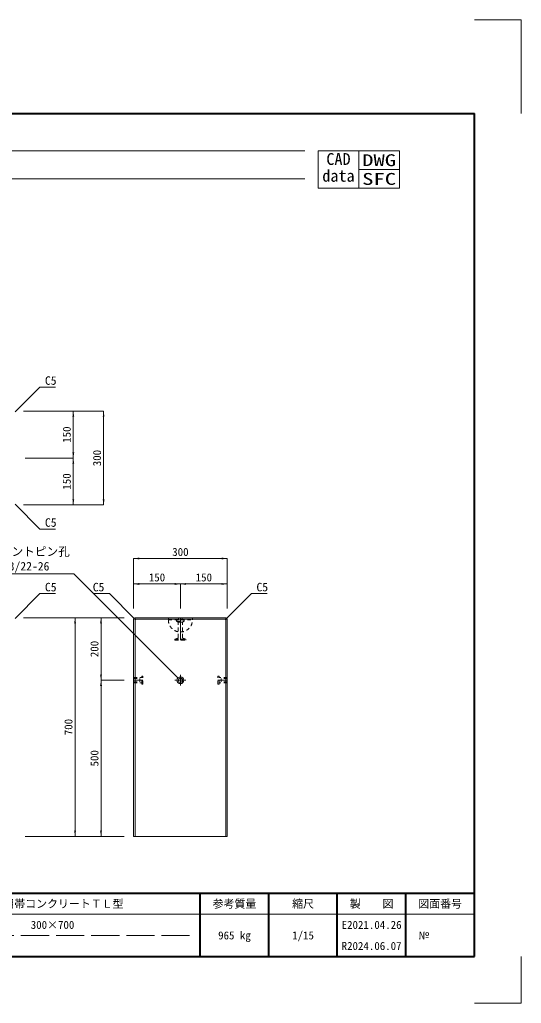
# Model space of a CAD drawing. Units: millimetres at full size, sheet at 1:15. Extents: x 175105 to 189665, y 872472 to 879507.
# Drawn here: x 188059 to 189665, y 872472 to 875622 of the extents above; entities that cross this region are included whole.
import ezdxf
from ezdxf.enums import TextEntityAlignment as Align

# ---------------------------------------------------------------- set-up
doc = ezdxf.new("R2010")
doc.units = ezdxf.units.MM
doc.header["$LTSCALE"] = 15
for name, pattern in [('DASHED', [7.5, 6, -1.5]), ('USER1', [28.575, 19.05, -3.175, 3.175, -3.175]), ('USER2', [1.35, 0.75, -0.6])]:
    doc.linetypes.add(name, pattern=pattern)
for name, color, linetype, lineweight in [('0_2', 7, 'Continuous', 13), ('Defpoints_3', 7, 'Continuous', 13), ('図枠', 7, 'Continuous', 5), ('寸法線', 7, 'Continuous', 13), ('本体', 2, 'Continuous', 5), ('補助線', 8, 'Continuous', 9), ('ｲﾝｻｰﾄ･ｱﾝｶｰ', 3, 'USER2', 9)]:
    doc.layers.add(name, color=color, linetype=linetype, lineweight=lineweight)
doc.styles.add('ＭＳ ゴシック', font='')
doc.styles.get('ＭＳ ゴシック').set_extended_font_data('MS Gothic')

# ---------------------------------------------------------------- blocks, each defined once
blk = doc.blocks.new('filled_arrow')
at = {"color": 0, "linetype": 'Continuous', "lineweight": -2}
blk.add_solid([(7.5, 1.25), (0, 0), (7.5, -1.25)], dxfattribs=at)

msp = doc.modelspace()

# ---------------------------------------------------------------- linework, layer by layer
at = {"layer": '0_2'}
for p, q in [((189014.6, 875201.61), (189274.6, 875201.61)), ((189014.6, 875201.61), (189014.6, 875081.61)), ((189144.6, 875201.61), (189144.6, 875081.61)), ((189274.6, 875201.61), (189274.6, 875081.61)), ((189144.6, 875141.61), (189274.6, 875141.61)), ((189014.6, 875081.61), (189274.6, 875081.61))]:
    msp.add_line(p, q, dxfattribs=at)
at = {"layer": 'Defpoints_3'}
for p, q in [((189514.6, 875621.61), (189664.6, 875621.61)), ((189664.6, 875321.61), (189664.6, 875621.61)), ((189664.6, 872621.61), (189664.6, 872471.61)), ((189514.6, 872471.61), (189664.6, 872471.61))]:
    msp.add_line(p, q, dxfattribs=at)
at = {"layer": '図枠', "lineweight": 40}
for p, q in [((185359.6, 875321.61), (189514.6, 875321.61)), ((189514.6, 872621.61), (189514.6, 875321.61)), ((185359.6, 872824.11), (189514.6, 872824.11)), ((188637.1, 872621.61), (188637.1, 872824.11)), ((188856.47, 872621.61), (188856.47, 872824.11)), ((189075.85, 872621.61), (189075.85, 872824.11)), ((189295.22, 872621.61), (189295.22, 872824.11)), ((185359.6, 872621.61), (189514.6, 872621.61))]:
    msp.add_line(p, q, dxfattribs=at)
at = {"layer": '図枠', "lineweight": 13}
for p, q in [((185599.6, 875201.61), (188971.84, 875201.61)), ((185599.6, 875111.61), (188971.84, 875111.61)), ((189514.6, 872756.61), (187422.1, 872756.61))]:
    msp.add_line(p, q, dxfattribs=at)
at = {"layer": '図枠', "linetype": 'DASHED', "lineweight": 9}
msp.add_line((188603.35, 872689.11), (187725.85, 872689.11), dxfattribs=at)
at = {"layer": '寸法線'}
for p, q in [((188071.96, 874367.77), (188231.03, 874367.77)), ((188071.96, 874367.77), (188328, 874367.77)), ((188231.03, 874217.77), (188231.03, 874367.77)), ((188328, 874067.77), (188328, 874367.77)), ((188076.96, 874217.77), (188231.03, 874217.77)), ((188076.96, 874217.77), (188231.03, 874217.77)), ((188231.03, 874067.77), (188231.03, 874217.77)), ((188071.96, 874067.77), (188231.03, 874067.77)), ((188071.96, 874067.77), (188328, 874067.77)), ((188423.79, 873896.09), (188723.79, 873896.09)), ((188423.79, 873736.3), (188423.79, 873896.09)), ((188723.79, 873736.3), (188723.79, 873896.09)), ((188423.79, 873814.54), (188573.79, 873814.54)), ((188423.79, 873736.3), (188423.79, 873814.54)), ((188573.79, 873736.3), (188573.79, 873814.54)), ((188573.79, 873814.54), (188723.79, 873814.54)), ((188573.79, 873736.3), (188573.79, 873814.54)), ((188723.79, 873736.3), (188723.79, 873814.54)), ((188071.96, 873706.3), (188236.6, 873706.3)), ((188236.6, 873006.3), (188236.6, 873706.3)), ((188393.79, 873706.3), (188236.6, 873706.3)), ((188236.6, 873706.3), (188236.6, 873006.3)), ((188319.68, 873506.3), (188319.68, 873706.3)), ((188393.79, 873706.3), (188319.68, 873706.3)), ((188319.68, 873006.3), (188319.68, 873506.3)), ((188393.79, 873506.3), (188319.68, 873506.3)), ((188393.79, 873506.3), (188319.68, 873506.3)), ((188076.96, 873006.3), (188236.6, 873006.3)), ((188393.79, 873006.3), (188236.6, 873006.3)), ((188393.79, 873006.3), (188319.68, 873006.3))]:
    msp.add_line(p, q, dxfattribs=at)
for points in [[(188044.46, 874365.27), (188124.26, 874445.08), (188174.03, 874445.08)], [(188044.46, 874070.27), (188124.26, 873990.46), (188174.03, 873990.46)], [(188565.71, 873513.78), (188232.85, 873846.65), (187924.61, 873846.65)], [(188044.46, 873703.8), (188124.26, 873783.6), (188174.03, 873783.6)], [(188426.29, 873703.8), (188346.48, 873783.6), (188296.71, 873783.6)], [(188721.29, 873703.8), (188801.1, 873783.6), (188850.87, 873783.6)]]:
    msp.add_lwpolyline(points, dxfattribs=at)
at = {"layer": '本体', "lineweight": 13}
for p, q in [((188423.79, 873701.3), (188428.79, 873706.3)), ((188423.79, 873701.3), (188423.79, 873006.3)), ((188718.79, 873706.3), (188428.79, 873706.3)), ((188718.79, 873706.3), (188723.79, 873701.3)), ((188723.79, 873006.3), (188723.79, 873701.3)), ((188423.79, 873006.3), (188723.79, 873006.3))]:
    msp.add_line(p, q, dxfattribs=at)
at = {"layer": '本体'}
for p, q in [((188428.79, 873699.22), (188423.79, 873701.3)), ((188430.86, 873701.3), (188428.79, 873706.3)), ((188428.79, 873699.22), (188430.86, 873701.3)), ((188428.79, 873699.22), (188428.79, 873006.3)), ((188716.72, 873701.3), (188430.86, 873701.3)), ((188716.72, 873701.3), (188718.79, 873706.3)), ((188716.72, 873701.3), (188718.79, 873699.22)), ((188718.79, 873699.22), (188723.79, 873701.3)), ((188718.79, 873006.3), (188718.79, 873699.22))]:
    msp.add_line(p, q, dxfattribs=at)
at = {"layer": '補助線', "lineweight": 13}
for p, q in [((188573.79, 873706.3), (188573.79, 873634.29)), ((188423.79, 873506.3), (188453.79, 873506.3)), ((188723.79, 873506.3), (188693.79, 873506.3))]:
    msp.add_line(p, q, dxfattribs=at)
at = {"layer": '補助線', "linetype": 'USER1'}
for p, q in [((188556.38, 873506.3), (188591.2, 873506.3)), ((188573.79, 873488.88), (188573.79, 873523.71))]:
    msp.add_line(p, q, dxfattribs=at)
at = {"layer": 'ｲﾝｻｰﾄ･ｱﾝｶｰ'}
for p, q in [((188535.29, 873706.3), (188612.29, 873706.3)), ((188535.29, 873706.3), (188535.29, 873699.29)), ((188535.29, 873699.29), (188612.29, 873699.29)), ((188561.29, 873699.29), (188561.29, 873695.29)), ((188566.79, 873692.29), (188561.29, 873695.29)), ((188561.29, 873695.29), (188586.29, 873695.29)), ((188566.79, 873692.29), (188580.79, 873692.29)), ((188566.79, 873643.41), (188566.79, 873692.29)), ((188567.79, 873706.3), (188567.79, 873699.29)), ((188579.79, 873706.3), (188579.79, 873699.29)), ((188580.79, 873692.29), (188586.29, 873695.29)), ((188580.79, 873643.41), (188580.79, 873692.29)), ((188586.29, 873699.29), (188586.29, 873695.29)), ((188612.29, 873706.3), (188612.29, 873699.29)), ((188564.56, 873640.51), (188556.29, 873638.29)), ((188556.29, 873638.29), (188556.29, 873634.29)), ((188556.29, 873638.29), (188591.29, 873638.29)), ((188556.29, 873634.29), (188591.29, 873634.29)), ((188583.01, 873640.51), (188591.29, 873638.29)), ((188591.29, 873638.29), (188591.29, 873634.29)), ((188423.79, 873498.04), (188423.79, 873514.55)), ((188423.79, 873514.55), (188449.79, 873514.55)), ((188423.79, 873511.55), (188443.79, 873511.55)), ((188423.79, 873501.05), (188443.79, 873501.05)), ((188423.79, 873498.04), (188449.79, 873498.04)), ((188443.79, 873501.05), (188443.79, 873511.55)), ((188449.79, 873519.05), (188453.79, 873519.05)), ((188449.79, 873493.55), (188449.79, 873519.05)), ((188453.79, 873493.55), (188453.79, 873519.05)), ((188697.79, 873519.05), (188693.79, 873519.05)), ((188693.79, 873493.55), (188693.79, 873519.05)), ((188697.79, 873493.55), (188697.79, 873519.05)), ((188723.79, 873514.55), (188697.79, 873514.55)), ((188723.79, 873498.04), (188697.79, 873498.04)), ((188703.79, 873501.05), (188703.79, 873511.55)), ((188723.79, 873511.55), (188703.79, 873511.55)), ((188723.79, 873501.05), (188703.79, 873501.05)), ((188723.79, 873498.04), (188723.79, 873514.55)), ((188449.79, 873493.55), (188453.79, 873493.55)), ((188697.79, 873493.55), (188693.79, 873493.55))]:
    msp.add_line(p, q, dxfattribs=at)
at = {"layer": 'ｲﾝｻｰﾄ･ｱﾝｶｰ', "linetype": 'Continuous'}
for radius in [11.01, 6.85]:
    msp.add_circle((188573.79, 873506.3), radius, dxfattribs=at)
at = {"layer": 'ｲﾝｻｰﾄ･ｱﾝｶｰ'}
for centre, radius, start, end in [((188573.79, 873699.29), 38.5, 180, 0), ((188563.79, 873643.41), 3, 284.9984, 0), ((188583.79, 873643.41), 3, 180, 255.00238)]:
    msp.add_arc(centre, radius, start, end, dxfattribs=at)

# ---------------------------------------------------------------- block references
at = {"layer": '寸法線'}
for p, xscale, yscale, rotation in [((188231.03, 874367.77), 2.4, 2.4, 270), ((188328, 874367.77), 2.4, 2.4, 270), ((188231.03, 874217.77), 2.4, 2.4, 90), ((188231.03, 874217.77), 2.4, 2.4, 270), ((188231.03, 874067.77), 2.4, 2.4, 90), ((188328, 874067.77), 2.4, 2.4, 90), ((188723.79, 873896.09), 2.4, 2.4, 180), ((188573.79, 873814.54), 2.4, 2.4, 180), ((188723.79, 873814.54), 2.4, 2.4, 180), ((188236.6, 873706.3), 2.4, 2.4, 270), ((188236.6, 873706.3), 2.4, 2.4, 270), ((188319.68, 873706.3), 2.4, 2.4, 270), ((188426.29, 873703.8), 0.185, 0.185, 135), ((188721.29, 873703.8), 0.185, 0.185, 45), ((188319.68, 873506.3), 2.4, 2.4, 90), ((188319.68, 873506.3), 2.4, 2.4, 270), ((188565.71, 873513.78), 0.185, 0.185, 135), ((188236.6, 873006.3), 2.4, 2.4, 90), ((188236.6, 873006.3), 2.4, 2.4, 90), ((188319.68, 873006.3), 2.4, 2.4, 90)]:
    msp.add_blockref('filled_arrow', p, dxfattribs=dict(at, xscale=xscale, yscale=yscale, rotation=rotation))
at = {"layer": '寸法線', "xscale": 2.4, "yscale": 2.4}
for p in [(188423.79, 873896.09), (188423.79, 873814.54), (188573.79, 873814.54)]:
    msp.add_blockref('filled_arrow', p, dxfattribs=at)

# ---------------------------------------------------------------- texts
at = {"layer": '0_2', "style": 'ＭＳ ゴシック'}
for s, p in [('CAD', (189040.75, 875194.31)), ('data', (189027.8, 875140.71))]:
    msp.add_text(s, height=37.98, dxfattribs=at).set_placement(p, align=Align.TOP_LEFT)
at = {"layer": '0_2', "style": 'ＭＳ ゴシック', "width": 1.4}
for s, p in [('DWG', (189209.6, 875171.61)), ('SFC', (189209.6, 875111.61))]:
    msp.add_text(s, height=37.98, dxfattribs=at).set_placement(p, align=Align.MIDDLE_CENTER)
at = {"layer": '図枠', "style": 'ＭＳ ゴシック'}
for s, p in [('護岸用帯コンクリートＴＬ型', (188164.6, 872790.36)), ('参考質量', (188746.79, 872790.36)), ('縮尺', (188966.16, 872790.36)), ('製\u3000\u3000図', (189185.54, 872790.36)), ('図面番号', (189404.91, 872790.36)), ('300×700', (188164.6, 872722.86)), ('E2021.04.26', (189185.54, 872722.86)), ('965 kg', (188746.79, 872689.11)), ('1/15', (188966.16, 872689.11)), ('R2024.06.07', (189185.54, 872655.36))]:
    msp.add_text(s, height=25.63, dxfattribs=at).set_placement(p, align=Align.MIDDLE_CENTER)
msp.add_text('№', height=25.63, dxfattribs=at).set_placement((189335.29, 872689.11), align=Align.MIDDLE_LEFT)
at = {"layer": '寸法線', "style": 'ＭＳ ゴシック'}
for p in [(188140.26, 874479.64), (188140.26, 874025.02), (188140.26, 873818.16), (188817.1, 873818.16)]:
    msp.add_text('C5', height=27.34, dxfattribs=at).set_placement(p, align=Align.TOP_LEFT)
for s, p in [('150', (188210.03, 874292.77)), ('300', (188307, 874217.77)), ('150', (188210.03, 874142.77)), ('200', (188298.68, 873606.3)), ('700', (188215.6, 873356.3)), ('700', (188215.6, 873356.3)), ('500', (188298.68, 873256.3))]:
    msp.add_text(s, height=25.63, rotation=90, dxfattribs=at).set_placement(p, align=Align.MIDDLE_CENTER)
for s, p in [('ジョイントピン孔', (187921.55, 873896.3)), ('φ13/22-26', (187977.49, 873849.5))]:
    msp.add_text(s, height=27.34, dxfattribs=at).set_placement(p, align=Align.BOTTOM_LEFT)
for s, p in [('300', (188573.79, 873917.09)), ('150', (188498.79, 873835.54)), ('150', (188648.79, 873835.54))]:
    msp.add_text(s, height=25.63, dxfattribs=at).set_placement(p, align=Align.MIDDLE_CENTER)
msp.add_text('C5', height=27.34, dxfattribs=at).set_placement((188330.48, 873818.16), align=Align.TOP_RIGHT)

doc.saveas('drawing.dxf')
